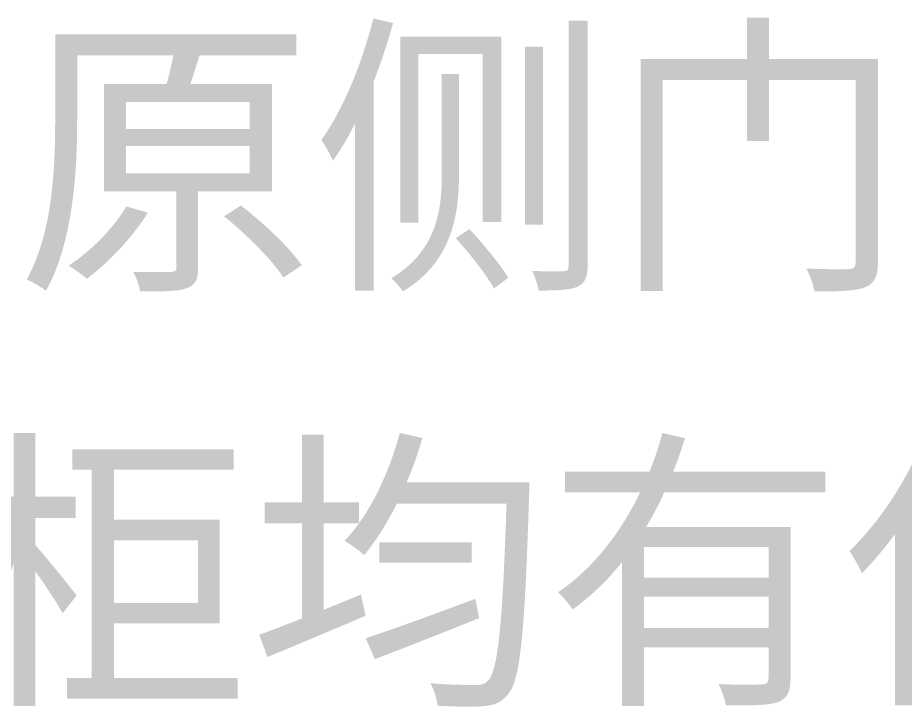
# Model space of a CAD drawing. Header units: millimetres. Extents: x -4600 to 229000, y -4300 to 19460.
# Drawn here: x 61449 to 62304, y 11371 to 12036 of the extents above; entities that cross this region are included whole.
import ezdxf

# ---------------------------------------------------------------- set-up
doc = ezdxf.new("R2010")
doc.units = ezdxf.units.MM
doc.header["$LTSCALE"] = 100
doc.layers.add('A-NOTE', color=7, linetype='Continuous', lineweight=18)

# ---------------------------------------------------------------- blocks, each defined once
blk = doc.blocks.new('A02_SHEET')
at = {"layer": 'A-NOTE'}
h = blk.add_hatch(color=256, dxfattribs=at)
edge = h.paths.add_edge_path()
edge.add_spline(control_points=[(21791.49, 12035.37), (21780.31, 11991.53), (21762.55, 11947.7), (21741.35, 11918.19)], knot_values=[0, 0, 0, 0, 1, 1, 1, 1], degree=3, periodic=0)
edge.add_spline(control_points=[(21741.35, 11918.19), (21744.79, 11913.32), (21750.52, 11902.72), (21752.52, 11898.14)], knot_values=[0, 0, 0, 0, 1, 1, 1, 1], degree=3, periodic=0)
edge.add_spline(control_points=[(21752.52, 11898.14), (21759.97, 11908.45), (21767.14, 11920.77), (21773.72, 11933.95)], knot_values=[0, 0, 0, 0, 1, 1, 1, 1], degree=3, periodic=0)
edge.add_line((21773.72, 11933.95), (21773.72, 11772.94))
edge.add_line((21773.72, 11772.94), (21791.77, 11772.94))
edge.add_line((21791.77, 11772.94), (21791.77, 11974.63))
edge.add_spline(control_points=[(21791.77, 11974.63), (21798.94, 11992.97), (21805.24, 12011.88), (21810.4, 12030.78)], knot_values=[0, 0, 0, 0, 1, 1, 1, 1], degree=3, periodic=0)
edge.add_line((21810.4, 12030.78), (21791.49, 12035.37))
h = blk.add_hatch(color=256, dxfattribs=at)
edge = h.paths.add_edge_path()
edge.add_line((21979.71, 12033.08), (21979.71, 11797.01))
edge.add_spline(control_points=[(21979.71, 11797.01), (21979.71, 11792.71), (21978.28, 11791.56), (21974.56, 11791.56), (21970.83, 11791.56), (21958.51, 11791.28), (21944.76, 11791.85)], knot_values=[0, 0, 0, 0, 1, 1, 1, 2, 2, 2, 2], degree=3, periodic=0)
edge.add_spline(control_points=[(21944.76, 11791.85), (21947.34, 11786.41), (21949.92, 11778.1), (21950.78, 11772.94)], knot_values=[0, 0, 0, 0, 1, 1, 1, 1], degree=3, periodic=0)
edge.add_spline(control_points=[(21950.78, 11772.94), (21969.69, 11772.94), (21981.43, 11773.51), (21988.31, 11776.66), (21995.18, 11779.82), (21998.05, 11785.55), (21998.05, 11797.29)], knot_values=[0, 0, 0, 0, 1, 1, 1, 2, 2, 2, 2], degree=3, periodic=0)
edge.add_line((21998.05, 11797.29), (21998.05, 12033.08))
edge.add_line((21998.05, 12033.08), (21979.71, 12033.08))
h.paths.add_polyline_path([(21937.6, 12008.15), (21937.6, 11836.54), (21955.08, 11836.54), (21955.08, 12008.15), (21937.6, 12008.15)], flags=0)
h = blk.add_hatch(color=256, dxfattribs=at)
edge = h.paths.add_edge_path()
edge.add_line((22151.61, 12035.94), (22151.61, 11996.12))
edge.add_line((22151.61, 11996.12), (22049.05, 11996.12))
edge.add_line((22049.05, 11996.12), (22049.05, 11772.37))
edge.add_line((22049.05, 11772.37), (22070.25, 11772.37))
edge.add_line((22070.25, 11772.37), (22070.25, 11975.78))
edge.add_line((22070.25, 11975.78), (22151.61, 11975.78))
edge.add_line((22151.61, 11975.78), (22151.61, 11917.05))
edge.add_line((22151.61, 11917.05), (22172.81, 11917.05))
edge.add_line((22172.81, 11917.05), (22172.81, 11975.78))
edge.add_line((22172.81, 11975.78), (22256.47, 11975.78))
edge.add_line((22256.47, 11975.78), (22256.47, 11800.16))
edge.add_spline(control_points=[(22256.47, 11800.16), (22256.47, 11795.29), (22254.75, 11793.85), (22249.59, 11793.57)], knot_values=[0, 0, 0, 0, 1, 1, 1, 1], degree=3, periodic=0)
edge.add_spline(control_points=[(22249.59, 11793.57), (22244.43, 11793.57), (22226.67, 11793.28), (22208.91, 11794.14)], knot_values=[0, 0, 0, 0, 1, 1, 1, 1], degree=3, periodic=0)
edge.add_spline(control_points=[(22208.91, 11794.14), (22212.35, 11788.12), (22215.78, 11778.1), (22216.93, 11772.08)], knot_values=[0, 0, 0, 0, 1, 1, 1, 1], degree=3, periodic=0)
edge.add_spline(control_points=[(22216.93, 11772.08), (22240.42, 11772.08), (22256.18, 11772.37), (22265.35, 11776.09)], knot_values=[0, 0, 0, 0, 1, 1, 1, 1], degree=3, periodic=0)
edge.add_spline(control_points=[(22265.35, 11776.09), (22274.52, 11779.53), (22277.95, 11786.12), (22277.95, 11799.87)], knot_values=[0, 0, 0, 0, 1, 1, 1, 1], degree=3, periodic=0)
edge.add_line((22277.95, 11799.87), (22277.95, 11996.12))
edge.add_line((22277.95, 11996.12), (22172.81, 11996.12))
edge.add_line((22172.81, 11996.12), (22172.81, 12035.94))
edge.add_line((22172.81, 12035.94), (22151.61, 12035.94))
h = blk.add_hatch(color=256, dxfattribs=at)
edge = h.paths.add_edge_path()
edge.add_line((21531.64, 11972.05), (21531.64, 11868.63))
edge.add_line((21531.64, 11868.63), (21601.54, 11868.63))
edge.add_line((21601.54, 11868.63), (21601.54, 11795.57))
edge.add_spline(control_points=[(21601.54, 11795.57), (21601.54, 11792.14), (21600.4, 11790.99), (21596.1, 11790.7)], knot_values=[0, 0, 0, 0, 1, 1, 1, 1], degree=3, periodic=0)
edge.add_spline(control_points=[(21596.1, 11790.7), (21591.8, 11790.7), (21576.9, 11790.7), (21560, 11790.99)], knot_values=[0, 0, 0, 0, 1, 1, 1, 1], degree=3, periodic=0)
edge.add_spline(control_points=[(21560, 11790.99), (21562.86, 11785.55), (21565.73, 11777.52), (21566.59, 11772.08)], knot_values=[0, 0, 0, 0, 1, 1, 1, 1], degree=3, periodic=0)
edge.add_spline(control_points=[(21566.59, 11772.08), (21588.94, 11772.08), (21602.97, 11772.08), (21611.57, 11775.23), (21620.16, 11778.38), (21622.46, 11784.11), (21622.46, 11795.29)], knot_values=[0, 0, 0, 0, 1, 1, 1, 2, 2, 2, 2], degree=3, periodic=0)
edge.add_line((21622.46, 11795.29), (21622.46, 11868.63))
edge.add_line((21622.46, 11868.63), (21693.79, 11868.63))
edge.add_line((21693.79, 11868.63), (21693.79, 11972.05))
edge.add_line((21693.79, 11972.05), (21615.01, 11972.05))
edge.add_spline(control_points=[(21615.01, 11972.05), (21617.87, 11980.65), (21621.02, 11990.39), (21623.89, 11999.84)], knot_values=[0, 0, 0, 0, 1, 1, 1, 1], degree=3, periodic=0)
edge.add_line((21623.89, 11999.84), (21717.29, 11999.84))
edge.add_line((21717.29, 11999.84), (21717.29, 12019.9))
edge.add_line((21717.29, 12019.9), (21484.65, 12019.9))
edge.add_line((21484.65, 12019.9), (21484.65, 11936.81))
edge.add_spline(control_points=[(21484.65, 11936.81), (21484.65, 11891.83), (21482.36, 11828.52), (21457.15, 11783.54)], knot_values=[0, 0, 0, 0, 1, 1, 1, 1], degree=3, periodic=0)
edge.add_spline(control_points=[(21457.15, 11783.54), (21462.31, 11781.53), (21471.76, 11776.09), (21475.77, 11772.65)], knot_values=[0, 0, 0, 0, 1, 1, 1, 1], degree=3, periodic=0)
edge.add_spline(control_points=[(21475.77, 11772.65), (21502.13, 11819.64), (21505.85, 11889.26), (21505.85, 11936.81)], knot_values=[0, 0, 0, 0, 1, 1, 1, 1], degree=3, periodic=0)
edge.add_line((21505.85, 11936.81), (21505.85, 11999.84))
edge.add_line((21505.85, 11999.84), (21598.68, 11999.84))
edge.add_spline(control_points=[(21598.68, 11999.84), (21596.96, 11991.53), (21594.67, 11980.93), (21592.09, 11972.05)], knot_values=[0, 0, 0, 0, 1, 1, 1, 1], degree=3, periodic=0)
edge.add_line((21592.09, 11972.05), (21531.64, 11972.05))
edge = h.paths.add_edge_path(flags=0)
edge.add_spline(control_points=[(21553.41, 11854.02), (21540.23, 11832.53), (21519.03, 11810.76), (21497.54, 11797.01)], knot_values=[0, 0, 0, 0, 1, 1, 1, 1], degree=3, periodic=0)
edge.add_spline(control_points=[(21497.54, 11797.01), (21502.7, 11793.85), (21511.3, 11787.84), (21515.31, 11784.4)], knot_values=[0, 0, 0, 0, 1, 1, 1, 1], degree=3, periodic=0)
edge.add_spline(control_points=[(21515.31, 11784.4), (21536.22, 11799.87), (21558.85, 11823.94), (21574.04, 11848)], knot_values=[0, 0, 0, 0, 1, 1, 1, 1], degree=3, periodic=0)
edge.add_line((21574.04, 11848), (21553.41, 11854.02))
edge = h.paths.add_edge_path(flags=0)
edge.add_spline(control_points=[(21647.38, 11844.56), (21668.87, 11827.37), (21693.79, 11802.45), (21704.68, 11785.55)], knot_values=[0, 0, 0, 0, 1, 1, 1, 1], degree=3, periodic=0)
edge.add_line((21704.68, 11785.55), (21722.44, 11797.29))
edge.add_spline(control_points=[(21722.44, 11797.29), (21710.7, 11814.48), (21685.48, 11838.26), (21663.71, 11854.88)], knot_values=[0, 0, 0, 0, 1, 1, 1, 1], degree=3, periodic=0)
edge.add_line((21663.71, 11854.88), (21647.38, 11844.56))
h.paths.add_polyline_path([(21552.84, 11912.46), (21672.02, 11912.46), (21672.02, 11885.82), (21552.84, 11885.82), (21552.84, 11912.46)], flags=0)
h.paths.add_polyline_path([(21552.84, 11954.86), (21672.02, 11954.86), (21672.02, 11928.79), (21552.84, 11928.79), (21552.84, 11954.86)], flags=0)
h = blk.add_hatch(color=256, dxfattribs=at)
h.paths.add_polyline_path([(21817.56, 12017.61), (21817.56, 11838.55), (21834.75, 11838.55), (21834.75, 12000.99), (21896.92, 12000.99), (21896.92, 11839.12), (21914.97, 11839.12), (21914.97, 12017.61), (21817.56, 12017.61)])
edge = h.paths.add_edge_path(flags=0)
edge.add_line((21857.38, 11981.79), (21857.38, 11884.1))
edge.add_spline(control_points=[(21857.38, 11884.1), (21857.38, 11849.43), (21852.22, 11811.04), (21808.68, 11784.69)], knot_values=[0, 0, 0, 0, 1, 1, 1, 1], degree=3, periodic=0)
edge.add_spline(control_points=[(21808.68, 11784.69), (21811.83, 11782.11), (21817.84, 11775.8), (21819.85, 11772.08)], knot_values=[0, 0, 0, 0, 1, 1, 1, 1], degree=3, periodic=0)
edge.add_spline(control_points=[(21819.85, 11772.08), (21866.83, 11799.87), (21874, 11845.42), (21874, 11884.1)], knot_values=[0, 0, 0, 0, 1, 1, 1, 1], degree=3, periodic=0)
edge.add_line((21874, 11884.1), (21874, 11981.79))
edge.add_line((21874, 11981.79), (21857.38, 11981.79))
h = blk.add_hatch(color=256, dxfattribs=at)
edge = h.paths.add_edge_path()
edge.add_spline(control_points=[(21870.85, 11823.36), (21884.6, 11808.47), (21900.64, 11787.84), (21907.8, 11774.95)], knot_values=[0, 0, 0, 0, 1, 1, 1, 1], degree=3, periodic=0)
edge.add_line((21907.8, 11774.95), (21921.56, 11785.26))
edge.add_spline(control_points=[(21921.56, 11785.26), (21914.11, 11797.58), (21897.78, 11817.63), (21884.02, 11832.24)], knot_values=[0, 0, 0, 0, 1, 1, 1, 1], degree=3, periodic=0)
edge.add_line((21884.02, 11832.24), (21870.85, 11823.36))
h = blk.add_hatch(color=256, dxfattribs=at)
edge = h.paths.add_edge_path()
edge.add_line((21444.54, 11635.65), (21444.54, 11574.35))
edge.add_line((21444.54, 11574.35), (21400.14, 11574.35))
edge.add_line((21400.14, 11574.35), (21400.14, 11553.72))
edge.add_line((21400.14, 11553.72), (21441.68, 11553.72))
edge.add_spline(control_points=[(21441.68, 11553.72), (21432.22, 11514.18), (21412.74, 11469.2), (21393.26, 11445.14)], knot_values=[0, 0, 0, 0, 1, 1, 1, 1], degree=3, periodic=0)
edge.add_spline(control_points=[(21393.26, 11445.14), (21396.7, 11439.98), (21402.14, 11431.38), (21404.43, 11425.65)], knot_values=[0, 0, 0, 0, 1, 1, 1, 1], degree=3, periodic=0)
edge.add_spline(control_points=[(21404.43, 11425.65), (21419.33, 11445.14), (21433.66, 11477.22), (21444.54, 11509.88)], knot_values=[0, 0, 0, 0, 1, 1, 1, 1], degree=3, periodic=0)
edge.add_line((21444.54, 11509.88), (21444.54, 11372.37))
edge.add_line((21444.54, 11372.37), (21465.46, 11372.37))
edge.add_line((21465.46, 11372.37), (21465.46, 11502.44))
edge.add_spline(control_points=[(21465.46, 11502.44), (21475.48, 11488.4), (21486.94, 11470.92), (21491.81, 11461.75)], knot_values=[0, 0, 0, 0, 1, 1, 1, 1], degree=3, periodic=0)
edge.add_line((21491.81, 11461.75), (21505.28, 11478.94))
edge.add_spline(control_points=[(21505.28, 11478.94), (21499.55, 11486.96), (21474.62, 11517.33), (21465.46, 11527.65)], knot_values=[0, 0, 0, 0, 1, 1, 1, 1], degree=3, periodic=0)
edge.add_line((21465.46, 11527.65), (21465.46, 11553.72))
edge.add_line((21465.46, 11553.72), (21504.42, 11553.72))
edge.add_line((21504.42, 11553.72), (21504.42, 11574.35))
edge.add_line((21504.42, 11574.35), (21465.46, 11574.35))
edge.add_line((21465.46, 11574.35), (21465.46, 11635.65))
edge.add_line((21465.46, 11635.65), (21444.54, 11635.65))
h = blk.add_hatch(color=256, dxfattribs=at)
edge = h.paths.add_edge_path()
edge.add_line((21681.47, 11441.13), (21689.21, 11419.64))
edge.add_spline(control_points=[(21689.21, 11419.64), (21715.85, 11430.53), (21751.09, 11445.42), (21784.04, 11459.46)], knot_values=[0, 0, 0, 0, 1, 1, 1, 1], degree=3, periodic=0)
edge.add_line((21784.04, 11459.46), (21779.45, 11479.8))
edge.add_line((21779.45, 11479.8), (21743.64, 11465.19))
edge.add_line((21743.64, 11465.19), (21743.64, 11548.56))
edge.add_line((21743.64, 11548.56), (21777.45, 11548.56))
edge.add_line((21777.45, 11548.56), (21777.45, 11568.9))
edge.add_line((21777.45, 11568.9), (21743.64, 11568.9))
edge.add_line((21743.64, 11568.9), (21743.64, 11633.94))
edge.add_line((21743.64, 11633.94), (21722.73, 11633.94))
edge.add_line((21722.73, 11633.94), (21722.73, 11568.9))
edge.add_line((21722.73, 11568.9), (21686.63, 11568.9))
edge.add_line((21686.63, 11568.9), (21686.63, 11548.56))
edge.add_line((21686.63, 11548.56), (21722.73, 11548.56))
edge.add_line((21722.73, 11548.56), (21722.73, 11456.88))
edge.add_spline(control_points=[(21722.73, 11456.88), (21707.26, 11450.87), (21692.93, 11445.14), (21681.47, 11441.13)], knot_values=[0, 0, 0, 0, 1, 1, 1, 1], degree=3, periodic=0)
h = blk.add_hatch(color=256, dxfattribs=at)
edge = h.paths.add_edge_path()
edge.add_spline(control_points=[(21816.98, 11635.65), (21806.1, 11595.55), (21787.48, 11556.58), (21763.7, 11531.66)], knot_values=[0, 0, 0, 0, 1, 1, 1, 1], degree=3, periodic=0)
edge.add_spline(control_points=[(21763.7, 11531.66), (21769.14, 11528.51), (21778.31, 11521.92), (21782.61, 11517.91)], knot_values=[0, 0, 0, 0, 1, 1, 1, 1], degree=3, periodic=0)
edge.add_spline(control_points=[(21782.61, 11517.91), (21793.78, 11531.37), (21804.67, 11548.56), (21814.12, 11567.47)], knot_values=[0, 0, 0, 0, 1, 1, 1, 1], degree=3, periodic=0)
edge.add_line((21814.12, 11567.47), (21919.84, 11567.47))
edge.add_spline(control_points=[(21919.84, 11567.47), (21916.11, 11451.15), (21911.53, 11407.03), (21902.36, 11397.29), (21898.92, 11393.57), (21895.77, 11392.42), (21890.04, 11392.71)], knot_values=[0, 0, 0, 0, 1, 1, 1, 2, 2, 2, 2], degree=3, periodic=0)
edge.add_spline(control_points=[(21890.04, 11392.71), (21883.17, 11392.71), (21865.4, 11392.71), (21846.21, 11394.43)], knot_values=[0, 0, 0, 0, 1, 1, 1, 1], degree=3, periodic=0)
edge.add_spline(control_points=[(21846.21, 11394.43), (21849.93, 11388.12), (21852.8, 11378.96), (21853.37, 11372.65)], knot_values=[0, 0, 0, 0, 1, 1, 1, 1], degree=3, periodic=0)
edge.add_spline(control_points=[(21853.37, 11372.65), (21870.56, 11371.79), (21888.32, 11371.22), (21898.35, 11372.37)], knot_values=[0, 0, 0, 0, 1, 1, 1, 1], degree=3, periodic=0)
edge.add_spline(control_points=[(21898.35, 11372.37), (21908.66, 11373.23), (21915.25, 11375.8), (21921.84, 11384.4)], knot_values=[0, 0, 0, 0, 1, 1, 1, 1], degree=3, periodic=0)
edge.add_spline(control_points=[(21921.84, 11384.4), (21933.3, 11398.44), (21937.6, 11444.28), (21941.61, 11576.64)], knot_values=[0, 0, 0, 0, 1, 1, 1, 1], degree=3, periodic=0)
edge.add_spline(control_points=[(21941.61, 11576.64), (21941.9, 11579.79), (21941.9, 11588.1), (21941.9, 11588.1)], knot_values=[0, 0, 0, 0, 1, 1, 1, 1], degree=3, periodic=0)
edge.add_line((21941.9, 11588.1), (21823.57, 11588.1))
edge.add_spline(control_points=[(21823.57, 11588.1), (21829.59, 11601.85), (21834.46, 11616.17), (21838.76, 11630.78)], knot_values=[0, 0, 0, 0, 1, 1, 1, 1], degree=3, periodic=0)
edge.add_line((21838.76, 11630.78), (21816.98, 11635.65))
edge = h.paths.add_edge_path(flags=0)
edge.add_line((21784.04, 11437.69), (21792.92, 11417.63))
edge.add_spline(control_points=[(21792.92, 11417.63), (21821, 11428.23), (21858.53, 11443.13), (21893.48, 11457.17)], knot_values=[0, 0, 0, 0, 1, 1, 1, 1], degree=3, periodic=0)
edge.add_line((21893.48, 11457.17), (21889.75, 11475.79))
edge.add_spline(control_points=[(21889.75, 11475.79), (21850.79, 11461.18), (21810.11, 11446.28), (21784.04, 11437.69)], knot_values=[0, 0, 0, 0, 1, 1, 1, 1], degree=3, periodic=0)
h.paths.add_polyline_path([(21797.22, 11530.23), (21797.22, 11510.46), (21886.32, 11510.46), (21886.32, 11530.23), (21797.22, 11530.23)], flags=0)
h = blk.add_hatch(color=256, dxfattribs=at)
edge = h.paths.add_edge_path()
edge.add_spline(control_points=[(22070.25, 11635.65), (22066.81, 11623.34), (22062.8, 11610.73), (22057.64, 11598.41)], knot_values=[0, 0, 0, 0, 1, 1, 1, 1], degree=3, periodic=0)
edge.add_line((22057.64, 11598.41), (21976.28, 11598.41))
edge.add_line((21976.28, 11598.41), (21976.28, 11578.36))
edge.add_line((21976.28, 11578.36), (22048.76, 11578.36))
edge.add_spline(control_points=[(22048.76, 11578.36), (22030.42, 11540.54), (22004.07, 11505.59), (21969.69, 11482.09)], knot_values=[0, 0, 0, 0, 1, 1, 1, 1], degree=3, periodic=0)
edge.add_spline(control_points=[(21969.69, 11482.09), (21973.7, 11478.08), (21980.57, 11470.35), (21983.44, 11465.48)], knot_values=[0, 0, 0, 0, 1, 1, 1, 1], degree=3, periodic=0)
edge.add_spline(control_points=[(21983.44, 11465.48), (22001.49, 11478.37), (22017.53, 11493.84), (22031.28, 11511.32)], knot_values=[0, 0, 0, 0, 1, 1, 1, 1], degree=3, periodic=0)
edge.add_line((22031.28, 11511.32), (22031.28, 11372.37))
edge.add_line((22031.28, 11372.37), (22052.48, 11372.37))
edge.add_line((22052.48, 11372.37), (22052.48, 11429.09))
edge.add_line((22052.48, 11429.09), (22172.52, 11429.09))
edge.add_line((22172.52, 11429.09), (22172.52, 11399.3))
edge.add_spline(control_points=[(22172.52, 11399.3), (22172.52, 11395), (22171.09, 11393.28), (22166.22, 11393.28)], knot_values=[0, 0, 0, 0, 1, 1, 1, 1], degree=3, periodic=0)
edge.add_spline(control_points=[(22166.22, 11393.28), (22160.78, 11392.99), (22143.3, 11392.71), (22124.39, 11393.57)], knot_values=[0, 0, 0, 0, 1, 1, 1, 1], degree=3, periodic=0)
edge.add_spline(control_points=[(22124.39, 11393.57), (22127.26, 11387.55), (22130.41, 11378.67), (22131.56, 11372.94)], knot_values=[0, 0, 0, 0, 1, 1, 1, 1], degree=3, periodic=0)
edge.add_spline(control_points=[(22131.56, 11372.94), (22156.19, 11372.94), (22171.95, 11372.94), (22181.41, 11376.09)], knot_values=[0, 0, 0, 0, 1, 1, 1, 1], degree=3, periodic=0)
edge.add_spline(control_points=[(22181.41, 11376.09), (22190.86, 11379.82), (22193.72, 11386.41), (22193.72, 11399.01)], knot_values=[0, 0, 0, 0, 1, 1, 1, 1], degree=3, periodic=0)
edge.add_line((22193.72, 11399.01), (22193.72, 11545.12))
edge.add_line((22193.72, 11545.12), (22054.49, 11545.12))
edge.add_spline(control_points=[(22054.49, 11545.12), (22061.08, 11556.01), (22066.81, 11566.9), (22071.96, 11578.36)], knot_values=[0, 0, 0, 0, 1, 1, 1, 1], degree=3, periodic=0)
edge.add_line((22071.96, 11578.36), (22227.24, 11578.36))
edge.add_line((22227.24, 11578.36), (22227.24, 11598.41))
edge.add_line((22227.24, 11598.41), (22080.56, 11598.41))
edge.add_spline(control_points=[(22080.56, 11598.41), (22084.86, 11609.01), (22088.58, 11619.9), (22092.02, 11630.5)], knot_values=[0, 0, 0, 0, 1, 1, 1, 1], degree=3, periodic=0)
edge.add_line((22092.02, 11630.5), (22070.25, 11635.65))
h.paths.add_polyline_path([(22052.48, 11477.8), (22172.52, 11477.8), (22172.52, 11447.71), (22052.48, 11447.71), (22052.48, 11477.8)], flags=0)
h.paths.add_polyline_path([(22052.48, 11496.13), (22052.48, 11525.64), (22172.52, 11525.64), (22172.52, 11496.13), (22052.48, 11496.13)], flags=0)
h = blk.add_hatch(color=256, dxfattribs=at)
edge = h.paths.add_edge_path()
edge.add_spline(control_points=[(22324.08, 11634.8), (22307.18, 11591.53), (22279.39, 11549.13), (22250.45, 11521.92)], knot_values=[0, 0, 0, 0, 1, 1, 1, 1], degree=3, periodic=0)
edge.add_spline(control_points=[(22250.45, 11521.92), (22254.17, 11516.76), (22260.48, 11505.59), (22262.48, 11500.43)], knot_values=[0, 0, 0, 0, 1, 1, 1, 1], degree=3, periodic=0)
edge.add_spline(control_points=[(22262.48, 11500.43), (22273.37, 11511.32), (22283.97, 11523.92), (22294.28, 11537.96)], knot_values=[0, 0, 0, 0, 1, 1, 1, 1], degree=3, periodic=0)
edge.add_line((22294.28, 11537.96), (22294.28, 11372.94))
edge.add_line((22294.28, 11372.94), (22314.91, 11372.94))
edge.add_line((22314.91, 11372.94), (22314.91, 11569.19))
edge.add_spline(control_points=[(22314.91, 11569.19), (22326.08, 11588.1), (22336.4, 11608.15), (22344.42, 11628.49)], knot_values=[0, 0, 0, 0, 1, 1, 1, 1], degree=3, periodic=0)
edge.add_line((22344.42, 11628.49), (22324.08, 11634.8))
h = blk.add_hatch(color=256, dxfattribs=at)
h.paths.add_polyline_path([(21496.11, 11399.3), (21496.11, 11379.53), (21660.56, 11379.53), (21660.56, 11399.3), (21541.38, 11399.3), (21541.38, 11452.01), (21643.37, 11452.01), (21643.37, 11552), (21541.38, 11552), (21541.38, 11600.13), (21656.83, 11600.13), (21656.83, 11619.9), (21501.27, 11619.9), (21501.27, 11600.13), (21519.89, 11600.13), (21519.89, 11399.3), (21496.11, 11399.3)])
h.paths.add_polyline_path([(21541.38, 11532.23), (21622.46, 11532.23), (21622.46, 11471.78), (21541.38, 11471.78), (21541.38, 11532.23)], flags=0)

msp = doc.modelspace()

# ---------------------------------------------------------------- block references
msp.add_blockref('A02_SHEET', (40000, 0))

doc.saveas('drawing.dxf')
